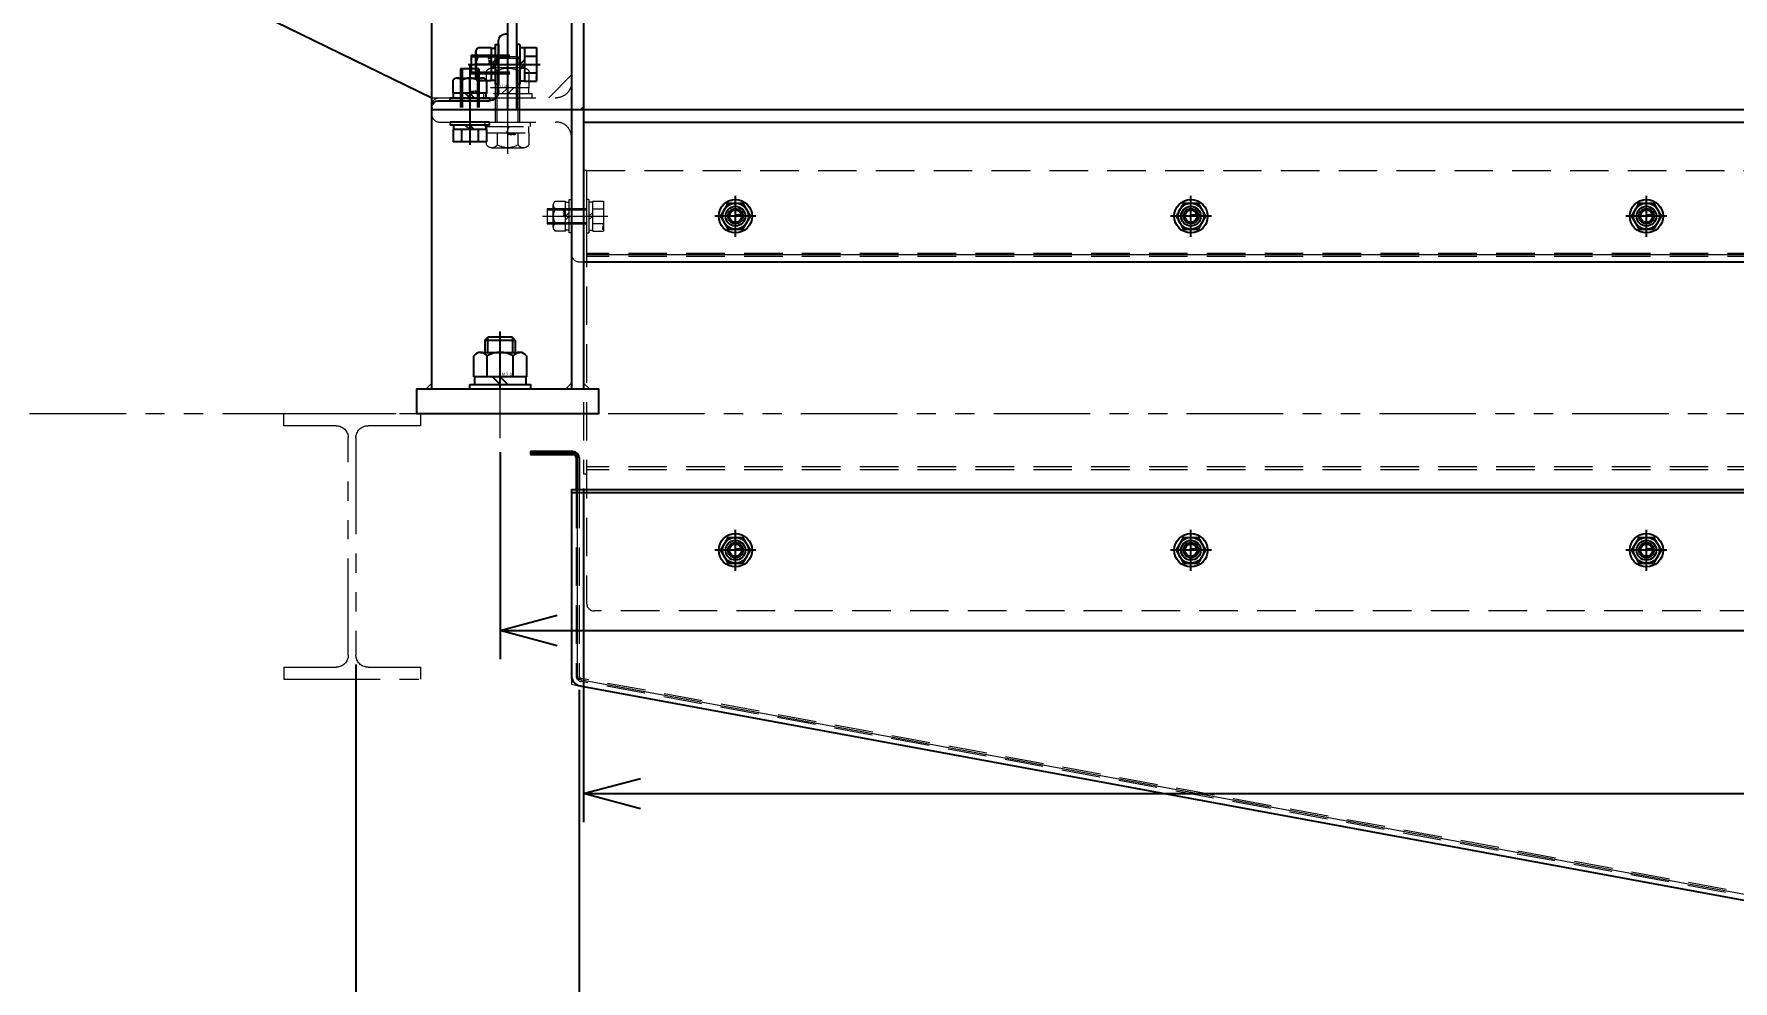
# Model space of a CAD drawing. Header units: millimetres. Extents: x -8731 to 85711, y -14522 to 31379.
# Drawn here: x 66766 to 67885, y 724 to 1348 of the extents above; entities that cross this region are included whole.
import ezdxf
from ezdxf import colors
from ezdxf.entities.mleader import LeaderData, LeaderLine
from ezdxf.enums import TextEntityAlignment as Align
from ezdxf.math import Vec2, Vec3

# ---------------------------------------------------------------- set-up
doc = ezdxf.new("R2010")
doc.units = ezdxf.units.MM
doc.header["$LTSCALE"] = 4
doc.header["$PDMODE"] = 99
doc.header["$PDSIZE"] = 1
for name, pattern in [('CENTER2', [28.575, 19.05, -3.175, 3.175, -3.175]), ('HIDDEN', [9.525, 6.35, -3.175]), ('PHANTOM2', [31.75, 15.875, -3.175, 3.175, -3.175, 3.175, -3.175])]:
    doc.linetypes.add(name, pattern=pattern)
for name, color, linetype, lineweight in [('04_HIDDEN', 2, 'HIDDEN', 13), ('05_CENTER', 4, 'CENTER2', 13), ('06_PHANTOM', 2, 'PHANTOM2', 13), ('08_DIM', 3, 'Continuous', 13)]:
    doc.layers.add(name, color=color, linetype=linetype, lineweight=lineweight)
doc.layers.add('10_DRAFT', color=8, linetype='Continuous', lineweight=0, plot=False)
doc.styles.add('KANJI0', font='txt.shx', dxfattribs={"width": 0.9, "height": 30, "bigfont": 'bigfont'})
doc.styles.add('KSS_TXT', font='txt.shx', dxfattribs={"bigfont": 'extfont2.shx'})
doc.styles.add('KSS_TXT_L', font='txt.shx', dxfattribs={"height": 9, "bigfont": 'extfont2.shx'})
doc.styles.get("Standard").update_dxf_attribs({"font": 'txt.shx', "bigfont": 'extfont2.shx'})
doc.dimstyles.new('KSS_DIM', dxfattribs={"dimscale": 3, "dimtxt": 3, "dimasz": 2.5, "dimexe": 1.25, "dimexo": 0.625, "dimtad": 1, "dimdsep": 46, "dimtxsty": 'KSS_TXT', "dimblk": 'OPEN30', "dimcen": 0, "dimazin": 2, "dimtfac": 0.75, "dimtmove": 0, "dimatfit": 3, "dimldrblk": 'OPEN30', "dimfxl": 1, "dimtolj": 1, "dimarcsym": 0})

# ---------------------------------------------------------------- blocks, each defined once
blk = doc.blocks.new('A$C7E805CF0_1_1_1')
at = {"color": 0}
for p, q in [((12, 998), (-273, 998)), ((12, 1000), (-188, 1000)), ((-188, 998), (-188, 1000)), ((-185, -998), (-185, 998)), ((12, 998), (12, 1000)), ((12, 998), (12, -998)), ((-278, -993), (-278, 993))]:
    blk.add_line(p, q, dxfattribs=at)
at = {"color": 3}
blk.add_line((-44.5, -998), (-44.5, 998), dxfattribs=at)
at = {"color": 0}
for centre in [(-238, 900), (-18, 900), (-238, 600), (-18, 600), (-238, 300), (-18, 300)]:
    blk.add_circle(centre, 6.5, dxfattribs=at)
blk.add_arc((-273, 993), 5, 90, 180, dxfattribs=at)
at = {"layer": '04_HIDDEN'}
blk.add_line((-183, -998), (-183, 998), dxfattribs=at)
at = {"layer": '04_HIDDEN', "color": 3}
blk.add_line((-42.5, -998), (-42.5, 998), dxfattribs=at)
at = {"layer": '05_CENTER'}
for p, q in [((-18, 1006.6), (-18, 991.5)), ((-238, 887.1), (-238, 912.9)), ((-18, 887.1), (-18, 912.9)), ((-250.9, 900), (-225.1, 900)), ((-30.9, 900), (-5.1, 900)), ((-238, 587.1), (-238, 612.9)), ((-18, 587.1), (-18, 612.9)), ((-250.9, 600), (-225.1, 600)), ((-30.9, 600), (-5.1, 600)), ((-238, 287.1), (-238, 312.9)), ((-18, 287.1), (-18, 312.9)), ((-250.9, 300), (-225.1, 300)), ((-30.9, 300), (-5.1, 300))]:
    blk.add_line(p, q, dxfattribs=at)
at = {"layer": '10_DRAFT'}
blk.add_line((-43.5, -998), (-43.5, 998), dxfattribs=at)
blk = doc.blocks.new('A$C3DA434D9_1_1_1')
at = {"color": 0}
for p, q in [((0, -1008), (0, 1008)), ((2, -1008), (2, 1008)), ((302.9, -61), (129.4, -1002.3)), ((-25, -1007), (-25, -1035)), ((-23, -1035), (-23, -1007)), ((-21, -1003), (0, -1003)), ((-21, -1005), (0, -1005)), ((0, -1008), (122.5, -1008)), ((-25, -1035), (-23, -1035))]:
    blk.add_line(p, q, dxfattribs=at)
for centre in [(40, -300), (40, -600), (40, -900)]:
    blk.add_circle(centre, 6.5, dxfattribs=at)
blk.add_arc((-21, -1007), 4, 90, 180)
for centre, radius, start, end in [((-21, -1007), 2, 90, 180), ((122.5, -1001), 7, 270, 349.5563)]:
    blk.add_arc(centre, radius, start, end, dxfattribs=at)
at = {"layer": '04_HIDDEN'}
for p, q in [((298, -60.1), (124.5, -1001.4)), ((299.9, -60.5), (126.4, -1001.7)), ((0, -1003), (122.5, -1003)), ((0, -1005), (122.5, -1005))]:
    blk.add_line(p, q, dxfattribs=at)
for radius in [2, 4]:
    blk.add_arc((122.5, -1001), radius, 270, 349.5563, dxfattribs=at)
at = {"layer": '05_CENTER'}
for p, q in [((40, -288), (40, -312)), ((52, -300), (28, -300)), ((40, -588), (40, -612)), ((52, -600), (28, -600)), ((40, -888), (40, -912)), ((52, -900), (28, -900))]:
    blk.add_line(p, q, dxfattribs=at)
at = {"layer": '10_DRAFT'}
for p, q in [((125, -1004), (122.5, -1004)), ((125.5, -1001.5), (125, -1004)), ((128.3, -1008), (129.4, -1002.3)), ((122.5, -1008), (128.3, -1008))]:
    blk.add_line(p, q, dxfattribs=at)
blk.add_lwpolyline([(299, 0), (299, -59.7, -0.045601), (299, -60.3), (125.5, -1001.5, -0.36178), (122.5, -1004), (-21, -1004, 0.414214), (-24, -1007), (-24, -1035)], format="xyb", dxfattribs=at)
blk = doc.blocks.new('A$C39DF1911_1_1_1')
blk.add_blockref('A$C3DA434D9_1_1_1', (-100, 0))
blk = doc.blocks.new('10b_2_1')
at = {"color": 0, "linetype": 'CENTER2'}
for p, q in [((0, -13.5), (0, 13.5)), ((13.5, 0), (-13.5, 0))]:
    blk.add_line(p, q, dxfattribs=at)
at = {"color": 0}
for p, q in [((-4.9, 8.5), (-9.8, 0)), ((-9.8, 0), (-4.9, -8.5)), ((-4.9, 8.5), (4.9, 8.5)), ((9.8, 0), (4.9, 8.5)), ((4.9, -8.5), (9.8, 0)), ((-4.9, -8.5), (4.9, -8.5))]:
    blk.add_line(p, q, dxfattribs=at)
for radius in [11, 8.49, 5, 4]:
    blk.add_circle((0, 0), radius, dxfattribs=at)
at = {"layer": '10_DRAFT', "style": 'KSS_TXT'}
blk.add_text('M10', height=1.25, dxfattribs=at).set_placement((0.3, 0.1))
blk = doc.blocks.new('A$C7E374867_2_1')
at = {"color": 0, "linetype": 'CENTER2'}
blk.add_line((0, -29), (0, 14), dxfattribs=at)
at = {"color": 0}
for p, q in [((-11, 1.5), (11, 1.5)), ((-11, 1.5), (-11, 0)), ((-11, 0), (11, 0)), ((-9.8, 11), (9.8, 11)), ((-9.8, 4), (-9.8, 11)), ((9.8, 4), (-9.8, 4)), ((-9.3, 4), (-9.3, 1.5)), ((-4.9, 4), (-4.9, 11)), ((0, 1.5), (-2.5, 4)), ((0, 4), (2.5, 1.5)), ((4.9, 4), (4.9, 11)), ((9.2, 1.5), (9.2, 4)), ((9.8, 4), (9.8, 11)), ((11, 0), (11, 1.5))]:
    blk.add_line(p, q, dxfattribs=at)
at = {"color": 0, "linetype": 'HIDDEN'}
for p, q in [((-5, -26), (-5, 0)), ((-4.2, -26), (-4.2, 0)), ((4.2, -26), (4.2, 0)), ((5, -26), (5, 0)), ((-5, -26), (5, -26))]:
    blk.add_line(p, q, dxfattribs=at)
at = {"layer": '10_DRAFT', "style": 'KSS_TXT_L'}
blk.add_text('BT-M10x30L,SW,PW', height=0.3, dxfattribs=at).set_placement((5.1, 10.7))
blk = doc.blocks.new('M10Nza_1_1_1')
at = {"color": 0}
for p, q in [((-7.3, 12), (7.4, 12)), ((-9.8, 4), (-9.8, 10.7)), ((-9.8, 4), (9.8, 4)), ((-9.2, 1.5), (-9.2, 4)), ((-4.9, 4), (-4.9, 10.7)), ((0, 1.5), (-2.5, 4)), ((0, 4), (2.5, 1.5)), ((4.9, 10.7), (4.9, 4)), ((9.2, 4), (9.2, 1.5)), ((9.8, 10.7), (9.8, 4))]:
    blk.add_line(p, q, dxfattribs=at)
at = {"color": 0, "linetype": 'CENTER2'}
blk.add_line((0, 12), (0, 0), dxfattribs=at)
at = {"color": 0}
blk.add_lwpolyline([(-11, 1.5), (11, 1.5), (11, 0), (-11, 0)], close=True, dxfattribs=at)
for centre, radius, start, end in [((-7.3, 9.1), 2.94, 33.626, 146.374), ((0, 2.2), 9.8, 60, 120), ((7.4, 9.1), 2.94, 33.626, 146.374)]:
    blk.add_arc(centre, radius, start, end, dxfattribs=at)
at = {"layer": '10_DRAFT', "style": 'KSS_TXT'}
blk.add_text('M10', height=1.25, dxfattribs=at).set_placement((0.3, 4.1))
blk = doc.blocks.new('A$C39C06508_1')
for p in [(-1900, 0), (-1600, 0), (-1300, 0), (-1900, -220), (-1600, -220), (-1300, -220)]:
    blk.add_blockref('10b_2_1', p)
at = {"rotation": 270}
blk.add_blockref('A$C39DF1911_1_1_1', (-1000, -280), dxfattribs=at)
at = {"layer": '04_HIDDEN'}
for name, p, rotation in [('A$C7E805CF0_1_1_1', (-1000, 18), 90), ('A$C7E374867_2_1', (-1998, 0), 270), ('M10Nza_1_1_1', (-2008, 0), 90)]:
    blk.add_blockref(name, p, dxfattribs=dict(at, rotation=rotation))
blk = doc.blocks.new('AM_BALLOON1')
at = {"transparency": 16777216}
blk.add_circle((0, 0), 5, dxfattribs=at)
blk.add_attdef('B_NUMBER', text='', height=3, dxfattribs=at).set_placement((0, 0), align=Align.MIDDLE_CENTER)
blk = doc.blocks.new('_OPEN')
at = {"color": 0, "linetype": 'ByBlock'}
for p, q in [((-1, 0.167), (0, 0)), ((0, 0), (-1, -0.167)), ((0, 0), (-1, 0))]:
    blk.add_line(p, q, dxfattribs=at)
blk = doc.blocks.new('KK0717590588_1_1_1')
for p, q in [((-45, 175), (45, 175)), ((-45, 167), (-45, 175)), ((45, 167), (45, 175)), ((-45, 167), (-10.5, 167)), ((-2.5, 159), (-2.5, 16)), ((2.5, 16), (2.5, 159)), ((10.5, 167), (45, 167)), ((-10.5, 8), (-45, 8)), ((-45, 8), (-45, 0)), ((-45, 0), (45, 0)), ((45, 8), (10.5, 8)), ((45, 0), (45, 8))]:
    blk.add_line(p, q)
for centre, start, end in [((-10.5, 159), 0, 90), ((10.5, 159), 90, 180), ((-10.5, 16), 270, 0), ((10.5, 16), 180, 270)]:
    blk.add_arc(centre, 8, start, end)
at = {"flags": 3}
blk.add_attdef('PARAM', (0, 0), '', height=1, dxfattribs=at)
blk = doc.blocks.new('_Open30')
at = {"color": 0, "linetype": 'ByBlock', "lineweight": -2}
for p, q in [((-1, 0.268), (0, 0)), ((0, 0), (-1, -0.268)), ((0, 0), (-1, 0))]:
    blk.add_line(p, q, dxfattribs=at)
blk = doc.blocks.new('*D4599')
at = {"layer": '10_DRAFT', "color": 0, "lineweight": -2, "transparency": 16777216}
for p, q in [((66977.6, 932.4), (66977.6, 277.2)), ((69277.6, 932.4), (69277.6, 277.2)), ((67002.6, 289.7), (69252.6, 289.7))]:
    blk.add_line(p, q, dxfattribs=at)
at = {"layer": 'Defpoints', "color": 0, "transparency": 16777216}
for p in [(66977.6, 938.7), (69277.6, 938.7), (69277.6, 289.7)]:
    blk.add_point(p, dxfattribs=at)
at = {"layer": '10_DRAFT', "color": 0, "lineweight": -2, "transparency": 16777216, "xscale": 25, "yscale": 25, "zscale": 25, "rotation": 180}
blk.add_blockref('_Open30', (66977.6, 289.7), dxfattribs=at)
at = {"layer": '10_DRAFT', "color": 0, "lineweight": -2, "transparency": 16777216, "xscale": 25, "yscale": 25, "zscale": 25}
blk.add_blockref('_Open30', (69277.6, 289.7), dxfattribs=at)
at = {"layer": '10_DRAFT', "color": 0, "transparency": 16777216, "insert": (68127.6, 310.9), "char_height": 30, "attachment_point": 5, "style": 'KSS_TXT'}
blk.add_mtext('\\A1;2300', dxfattribs=at)
blk = doc.blocks.new('*D4631')
at = {"layer": '08_DIM', "color": 0, "lineweight": -2, "transparency": 16777216}
for p, q in [((67127.6, 1048.3), (67127.6, 828.7)), ((69127.6, 1048.3), (69127.6, 828.7)), ((67165.1, 847.4), (69090.1, 847.4))]:
    blk.add_line(p, q, dxfattribs=at)
at = {"layer": 'Defpoints', "color": 0, "transparency": 16777216}
for p in [(67127.6, 1057.7), (69127.6, 1057.7), (69127.6, 847.4)]:
    blk.add_point(p, dxfattribs=at)
at = {"layer": '08_DIM', "color": 0, "lineweight": -2, "transparency": 16777216, "xscale": 37.5, "yscale": 37.5, "zscale": 37.5, "rotation": 180}
blk.add_blockref('_Open30', (67127.6, 847.4), dxfattribs=at)
at = {"layer": '08_DIM', "color": 0, "lineweight": -2, "transparency": 16777216, "xscale": 37.5, "yscale": 37.5, "zscale": 37.5}
blk.add_blockref('_Open30', (69127.6, 847.4), dxfattribs=at)
at = {"layer": '08_DIM', "color": 0, "transparency": 16777216, "insert": (68127.6, 879.3), "char_height": 45, "attachment_point": 5, "style": 'KSS_TXT'}
blk.add_mtext('\\A1;2000', dxfattribs=at)
blk = doc.blocks.new('*D4633')
at = {"layer": '08_DIM', "color": 0, "lineweight": -2, "transparency": 16777216}
for p, q in [((67124.6, 915.8), (67124.6, 538.1)), ((69130.6, 915.8), (69130.6, 538.1)), ((67162.1, 556.9), (69093.1, 556.9))]:
    blk.add_line(p, q, dxfattribs=at)
at = {"layer": 'Defpoints', "color": 0, "transparency": 16777216}
for p in [(67124.6, 925.2), (69130.6, 925.2), (69130.6, 556.9)]:
    blk.add_point(p, dxfattribs=at)
at = {"layer": '08_DIM', "color": 0, "lineweight": -2, "transparency": 16777216, "xscale": 37.5, "yscale": 37.5, "zscale": 37.5, "rotation": 180}
blk.add_blockref('_Open30', (67124.6, 556.9), dxfattribs=at)
at = {"layer": '08_DIM', "color": 0, "lineweight": -2, "transparency": 16777216, "xscale": 37.5, "yscale": 37.5, "zscale": 37.5}
blk.add_blockref('_Open30', (69130.6, 556.9), dxfattribs=at)
at = {"layer": '08_DIM', "color": 0, "transparency": 16777216, "insert": (68127.6, 588.7), "char_height": 45, "attachment_point": 5, "style": 'KSS_TXT'}
blk.add_mtext('\\A1;2006', dxfattribs=at)
blk = doc.blocks.new('M20Nz_1_1_1')
at = {"color": 0}
for p, q in [((-10, 32.3), (-8, 34.3)), ((-8.2, 34.1), (-8.2, 24.3)), ((8, 34.3), (-8, 34.3)), ((10, 32.3), (8, 34.3)), ((8.2, 34.1), (8.2, 24.3)), ((-13, 24.3), (13, 24.3)), ((-10, 32.3), (-10, 24.3)), ((-10, 32.3), (10, 32.3)), ((10, 32.3), (10, 24.3)), ((-17.3, 8.3), (-17.3, 22)), ((-8.7, 22), (-8.7, 8.3)), ((8.6, 8.3), (8.6, 22)), ((17.3, 22), (17.3, 8.3)), ((17.3, 8.3), (-17.3, 8.3)), ((-16.9, 8.3), (-16.9, 3.2)), ((-5.1, 8.3), (0, 3.2)), ((0, 8.3), (5.1, 3.2)), ((16.9, 8.3), (16.9, 3.2))]:
    blk.add_line(p, q, dxfattribs=at)
at = {"color": 0, "linetype": 'CENTER2'}
blk.add_line((0, 0), (0, 38.1), dxfattribs=at)
at = {"color": 0}
blk.add_lwpolyline([(-20, 3.2), (20, 3.2), (20, 0), (-20, 0)], close=True, dxfattribs=at)
for centre, radius, start, end in [((-13, 19.1), 5.19, 33.626, 146.374), ((0, 7), 17.3, 60, 120), ((13, 19.1), 5.19, 33.626, 146.374)]:
    blk.add_arc(centre, radius, start, end, dxfattribs=at)
at = {"layer": '10_DRAFT', "style": 'KANJI0', "width": 0.82}
blk.add_text('Ｍ２０', height=2.14, dxfattribs=at).set_placement((0.9, 8.6))
blk = doc.blocks.new('*D4613')
at = {"layer": '08_DIM', "color": 0, "lineweight": -2, "transparency": 16777216}
for p, q in [((67072.6, 1072.3), (67072.6, 936)), ((69182.6, 1072.3), (69182.6, 936)), ((67110.1, 954.8), (69145.1, 954.8))]:
    blk.add_line(p, q, dxfattribs=at)
at = {"layer": 'Defpoints', "color": 0, "transparency": 16777216}
for p in [(67072.6, 1081.6), (69182.6, 1081.6), (69182.6, 954.8)]:
    blk.add_point(p, dxfattribs=at)
at = {"layer": '08_DIM', "color": 0, "lineweight": -2, "transparency": 16777216, "xscale": 37.5, "yscale": 37.5, "zscale": 37.5, "rotation": 180}
blk.add_blockref('_Open30', (67072.6, 954.8), dxfattribs=at)
at = {"layer": '08_DIM', "color": 0, "lineweight": -2, "transparency": 16777216, "xscale": 37.5, "yscale": 37.5, "zscale": 37.5}
blk.add_blockref('_Open30', (69182.6, 954.8), dxfattribs=at)
at = {"layer": '08_DIM', "color": 0, "transparency": 16777216, "insert": (68127.6, 986.7), "char_height": 45, "attachment_point": 5, "style": 'KSS_TXT'}
blk.add_mtext('\\A1;2110', dxfattribs=at)
blk = doc.blocks.new('A$C448B04A9_1_1_1')
at = {"color": 0}
for p, q in [((3, 100), (0, 100)), ((0, 0), (0, 100)), ((8, 18), (8, 95)), ((0, 0), (100, 0)), ((95, 8), (18, 8)), ((100, 3), (100, 0))]:
    blk.add_line(p, q, dxfattribs=at)
for centre, radius, start, end in [((3, 95), 5, 0, 90), ((18, 18), 10, 180, 270), ((95, 3), 5, 0, 90)]:
    blk.add_arc(centre, radius, start, end, dxfattribs=at)
blk = doc.blocks.new('A$C42EA7A30_1_1_1')
at = {"color": 0}
for p, q in [((-1008, 1230), (-1008, 16)), ((-1000, 192), (1000, 192))]:
    blk.add_line(p, q, dxfattribs=at)
for points in [[(-1090, 1230), (-1000, 1230), (-1000, 16), (-1100, 16), (-1100, 1220)], [(-1000, 100), (1000, 100), (1000, 200), (-1000, 200)], [(-1110, 0), (-990, 0), (-990, 16), (-1110, 16)]]:
    blk.add_lwpolyline(points, close=True, dxfattribs=at)
for centre in [(-900, 130), (-600, 130), (-300, 130)]:
    blk.add_circle(centre, 6.5, dxfattribs=at)
at = {"layer": '05_CENTER'}
for p, q in [((-1075, 177.2), (-1075, 214)), ((-1050, 177.2), (-1050, 214)), ((-900, 117.1), (-900, 142.9)), ((-600, 117.1), (-600, 142.9)), ((-300, 117.1), (-300, 142.9)), ((-1017, 130), (-991.3, 130)), ((-887.1, 130), (-912.9, 130)), ((-587.1, 130), (-612.9, 130)), ((-287.1, 130), (-312.9, 130)), ((-1055, -16.1), (-1055, 31.6))]:
    blk.add_line(p, q, dxfattribs=at)
at = {"layer": '08_DIM'}
for points in [[(-1100, 16), (-1104, 16), (-1100, 20), (-1100, 20)], [(-1008, 16), (-1012, 16), (-1008, 20), (-1008, 20)], [(-1000, 16), (-996, 16), (-1000, 20), (-1000, 20)]]:
    blk.add_lwpolyline(points, close=True, dxfattribs=at)
at = {"layer": '04_HIDDEN', "rotation": 180}
blk.add_blockref('A$C448B04A9_1_1_1', (-1000, 200), dxfattribs=at)
blk = doc.blocks.new('A$C46B767A8_1_1_1')
at = {"color": 0}
for p, q in [((-13.9, 15.1), (-13.9, 7)), ((-10.4, 17), (10.4, 17)), ((-6.9, 7), (-6.9, 15.1)), ((6.9, 15.1), (6.9, 7)), ((13.9, 7), (13.9, 15.1)), ((-15, 0), (-15, 3)), ((-15, 3), (15, 3)), ((-15, 0), (15, 0)), ((-14, 3), (-14, 7)), ((-14, 7), (14, 7)), ((-8, 0), (-8, -41.9)), ((-6.9, 0), (-6.9, -43)), ((0.7, 3), (-0.7, 7)), ((6.9, 0), (6.9, -43)), ((8, 0), (8, -41.9)), ((14, 7), (14, 3)), ((15, 3), (15, 0)), ((8, -41.9), (-8, -41.9)), ((-8, -41.9), (-6.9, -43)), ((6.9, -43), (-6.9, -43)), ((8, -41.9), (6.9, -43))]:
    blk.add_line(p, q, dxfattribs=at)
at = {"color": 0, "linetype": 'CENTER2'}
blk.add_line((0, 20.9), (0, -46), dxfattribs=at)
at = {"color": 0}
for centre, radius, start, end in [((-10.4, 12.8), 4.16, 33.626, 146.374), ((0, 3.1), 13.8, 60, 120), ((10.4, 12.8), 4.16, 33.626, 146.374)]:
    blk.add_arc(centre, radius, start, end, dxfattribs=at)
at = {"layer": '10_DRAFT', "style": 'KANJI0', "width": 0.82}
blk.add_text('M16x50', height=1, dxfattribs=at).set_placement((0.4, 7.5))
blk = doc.blocks.new('M16Nza_1_1_1')
at = {"color": 0}
for p, q in [((-13.9, 17.7), (-13.9, 6.6)), ((-10.4, 19.6), (10.4, 19.6)), ((-6.9, 6.6), (-6.9, 17.7)), ((6.9, 17.7), (6.9, 6.6)), ((13.9, 6.6), (13.9, 17.7)), ((-14, 2.6), (-14, 6.6)), ((-14, 6.6), (14, 6.6)), ((-4, 6.6), (0, 2.6)), ((0, 6.6), (4, 2.6)), ((14, 6.6), (14, 2.6))]:
    blk.add_line(p, q, dxfattribs=at)
at = {"color": 0, "linetype": 'CENTER2'}
blk.add_line((0, 0), (0, 19.6), dxfattribs=at)
at = {"color": 0}
blk.add_lwpolyline([(-16, 2.6), (16, 2.6), (16, 0), (-16, 0)], close=True, dxfattribs=at)
for centre, radius, start, end in [((-10.4, 15.4), 4.16, 33.626, 146.374), ((0, 5.7), 13.8, 60, 120), ((10.4, 15.4), 4.16, 33.626, 146.374)]:
    blk.add_arc(centre, radius, start, end, dxfattribs=at)
at = {"layer": '10_DRAFT', "style": 'KANJI0', "width": 0.82}
blk.add_text('Ｍ１６', height=1.71, dxfattribs=at).set_placement((0.4, 6.8))
blk = doc.blocks.new('A$C6DA63EEE_1_1_1')
at = {"color": 0}
blk.add_line((382, 320), (50, 158), dxfattribs=at)
blk.add_lwpolyline([(50, 420), (-50, 420), (-50, 150), (50, 150)], close=True, dxfattribs=at)
blk.add_lwpolyline([(50, 420), (390, 420), (390, 320), (50, 320)], close=True)
blk.add_circle((0, 370), 9.5, dxfattribs=at)
at = {"layer": '04_HIDDEN'}
for p, q in [((50, 412), (295, 412)), ((382, 397), (367, 412)), ((-50, 380), (-42, 380)), ((-42, 325), (-42, 245)), ((382, 325), (382, 320)), ((-32, 320), (-42, 310)), ((50, 320), (-42, 320)), ((-42, 173), (-27, 158)), ((50, 158), (45, 158))]:
    blk.add_line(p, q, dxfattribs=at)
at = {"layer": '05_CENTER'}
for p, q in [((-10, 429.1), (-10, 402.8)), ((340, 429.1), (340, 402.8)), ((0, 355.2), (0, 384.8)), ((-14.8, 370), (14.8, 370)), ((-60.6, 360), (-31, 360)), ((0, 139), (0, 168.7))]:
    blk.add_line(p, q, dxfattribs=at)
at = {"layer": '04_HIDDEN', "xscale": -1, "rotation": 180}
blk.add_blockref('A$C448B04A9_1_1_1', (-50, 420), dxfattribs=at)
at = {"layer": '04_HIDDEN', "rotation": 180}
blk.add_blockref('A$C448B04A9_1_1_1', (390, 420), dxfattribs=at)
at = {"layer": '04_HIDDEN'}
blk.add_blockref('A$C448B04A9_1_1_1', (-50, 150), dxfattribs=at)
blk = doc.blocks.new('A$C56A90DFC_1_1')
blk.add_blockref('A$C6DA63EEE_1_1_1', (0, -150))
at = {"layer": '04_HIDDEN', "rotation": 180}
blk.add_blockref('A$C46B767A8_1_1_1', (0, -8), dxfattribs=at)
at = {"layer": '04_HIDDEN'}
blk.add_blockref('M16Nza_1_1_1', (0, 8), dxfattribs=at)
blk = doc.blocks.new('A$C365C4D5C_1_1')
at = {"color": 0}
blk.add_line((-6, -30), (-6, 610), dxfattribs=at)
blk.add_lwpolyline([(-48, -30), (0, -30), (0, 610), (-48, 610), (-50, 608), (-50, -28)], close=True, dxfattribs=at)
blk.add_circle((-25, 190), 7, dxfattribs=at)
at = {"layer": '04_HIDDEN'}
for p, q in [((-6, 530), (0, 530)), ((-6, 529), (0, 529)), ((-6, 521), (0, 521)), ((-6, 520), (0, 520)), ((-6, 260), (0, 260)), ((-6, 259), (0, 259)), ((-6, 251), (0, 251)), ((-6, 250), (0, 250)), ((-6, 130), (0, 130)), ((-6, 129), (0, 129)), ((-6, 121), (0, 121)), ((-6, 120), (0, 120)), ((-6, 80), (0, 80)), ((-6, 79), (0, 79)), ((-6, 71), (0, 71)), ((-6, 70), (0, 70))]:
    blk.add_line(p, q, dxfattribs=at)
at = {"layer": '05_CENTER'}
for p, q in [((8.1, 590), (-14.2, 590)), ((-10.1, 525), (4.1, 525)), ((-10.1, 255), (4.1, 255)), ((-25, 178.8), (-25, 201.2)), ((-13.8, 190), (-36.2, 190)), ((-10.1, 125), (4.1, 125)), ((-10.1, 75), (4.1, 75)), ((8.1, 0), (-14.2, 0))]:
    blk.add_line(p, q, dxfattribs=at)
blk = doc.blocks.new('A$C1819430B_1_1')
at = {"color": 0}
for p, q in [((-11, 13), (11, 13)), ((-11, 5), (-11, 13)), ((-5.5, 5), (-5.5, 13)), ((5.5, 5), (5.5, 13)), ((11, 5), (11, 13)), ((-13, 2), (13, 2)), ((-13, 2), (-13, 0)), ((-13, 0), (13, 0)), ((-11, 5), (11, 5)), ((-10.8, 5), (-10.8, 2)), ((0, 2), (-3, 5)), ((0, 5), (3, 2)), ((10.8, 2), (10.8, 5)), ((13, 0), (13, 2))]:
    blk.add_line(p, q, dxfattribs=at)
at = {"color": 0, "linetype": 'CENTER2'}
blk.add_line((0, -32.1), (0, 15.3), dxfattribs=at)
at = {"color": 0, "linetype": 'HIDDEN'}
for p, q in [((-6, -30), (-6, 0)), ((-5.1, -30), (-5.1, 0)), ((5.1, -30), (5.1, 0)), ((6, -30), (6, 0)), ((-6, -30), (6, -30))]:
    blk.add_line(p, q, dxfattribs=at)
at = {"layer": '10_DRAFT', "style": 'KSS_TXT_L'}
blk.add_text('BT-M12x35L,SW,PW', height=0.3, dxfattribs=at).set_placement((6.1, 12.7))
blk = doc.blocks.new('A$C13E861D8_1_1')
at = {"color": 0}
for p, q in [((1.5, 50), (0, 50)), ((0, 0), (0, 50)), ((6, 12.5), (6, 45.5)), ((0, 0), (50, 0)), ((45.5, 6), (12.5, 6)), ((50, 1.5), (50, 0))]:
    blk.add_line(p, q, dxfattribs=at)
for centre, radius, start, end in [((1.5, 45.5), 4.5, 0, 90), ((12.5, 12.5), 6.5, 180, 270), ((45.5, 1.5), 4.5, 0, 90)]:
    blk.add_arc(centre, radius, start, end, dxfattribs=at)
blk = doc.blocks.new('A$C5EBE3137_1_1')
at = {"layer": '05_CENTER'}
for p, q in [((-5.5, 30), (11.6, 30)), ((25, 11.5), (25, -5.6))]:
    blk.add_line(p, q, dxfattribs=at)
blk.add_blockref('A$C13E861D8_1_1', (0, 0))
blk = doc.blocks.new('M12Nza_1_1_1')
at = {"color": 0}
for p, q in [((-10.9, 5), (-10.9, 13.5)), ((-8.2, 15), (8.2, 15)), ((-5.5, 5), (-5.5, 13.5)), ((5.5, 5), (5.5, 13.5)), ((11, 13.5), (11, 5)), ((11, 5), (-10.9, 5)), ((-10.7, 2), (-10.7, 5)), ((0, 2), (-3, 5)), ((0, 5), (3, 2)), ((10.7, 5), (10.7, 2))]:
    blk.add_line(p, q, dxfattribs=at)
at = {"color": 0, "linetype": 'CENTER2'}
blk.add_line((0, 0), (0, 15), dxfattribs=at)
at = {"color": 0}
blk.add_lwpolyline([(-13, 2), (13, 2), (13, 0), (-13, 0)], close=True, dxfattribs=at)
for centre, radius, start, end in [((-8.2, 11.7), 3.29, 33.626, 146.374), ((0, 4), 10.9, 60, 120), ((8.2, 11.7), 3.29, 33.626, 146.374)]:
    blk.add_arc(centre, radius, start, end, dxfattribs=at)
at = {"layer": '10_DRAFT', "style": 'KSS_TXT'}
blk.add_text('M12', height=1.5, dxfattribs=at).set_placement((0.3, 5.1))
blk = doc.blocks.new('A$C15646C67_1_1_1')
at = {"color": 0}
for p, q in [((-11, 13), (11, 13)), ((-11, 5), (-11, 13)), ((-5.5, 5), (-5.5, 13)), ((5.5, 5), (5.5, 13)), ((11, 5), (11, 13)), ((-13, 2), (13, 2)), ((-13, 2), (-13, 0)), ((-13, 0), (13, 0)), ((-11, 5), (11, 5)), ((-10.8, 5), (-10.8, 2)), ((0, 2), (-3, 5)), ((0, 5), (3, 2)), ((10.8, 2), (10.8, 5)), ((13, 0), (13, 2))]:
    blk.add_line(p, q, dxfattribs=at)
at = {"color": 0, "linetype": 'CENTER2'}
blk.add_line((0, -37.1), (0, 15.1), dxfattribs=at)
at = {"color": 0, "linetype": 'HIDDEN'}
for p, q in [((-6, -35), (-6, 0)), ((-5.1, -35), (-5.1, 0)), ((5.1, -35), (5.1, 0)), ((6, -35), (6, 0)), ((-6, -35), (6, -35))]:
    blk.add_line(p, q, dxfattribs=at)
at = {"layer": '10_DRAFT', "style": 'KSS_TXT_L'}
blk.add_text('BT-M12x40L,SW,PW', height=0.3, dxfattribs=at).set_placement((6.3, 12.7))
blk = doc.blocks.new('A$C43C202D3_1_1')
at = {"xscale": -1}
for name, p in [('A$C365C4D5C_1_1', (-2125, 30)), ('A$C5EBE3137_1_1', (-2125, 0))]:
    blk.add_blockref(name, p, dxfattribs=at)
for name, p, rotation in [('A$C1819430B_1_1', (-2119, 30), 270), ('M12Nza_1_1_1', (-2131, 30), 90), ('A$C15646C67_1_1_1', (-2150, -8), 180)]:
    blk.add_blockref(name, p, dxfattribs=dict(rotation=rotation))
blk.add_blockref('M12Nza_1_1_1', (-2150, 6))

msp = doc.modelspace()

# ---------------------------------------------------------------- linework, layer by layer
at = {"layer": '06_PHANTOM'}
msp.add_line((66254.72409, 1097.69256), (77429.00896, 1097.69256), dxfattribs=at)

# ---------------------------------------------------------------- block references
for name, p in [('A$C42EA7A30_1_1_1', (68127.57654, 1097.69256)), ('A$C43C202D3_1_1', (69202.57653, 1297.69256)), ('A$C39C06508_1', (69127.57654, 1227.69256)), ('M20Nz_1_1_1', (67072.57654, 1113.69256))]:
    msp.add_blockref(name, p)
at = {"xscale": -1}
msp.add_blockref('A$C56A90DFC_1_1', (67077.57654, 1297.69256), dxfattribs=at)
at = {"layer": '06_PHANTOM', "xscale": -1, "rotation": 180}
msp.add_blockref('KK0717590588_1_1_1', (66975.07654, 1097.69256), dxfattribs=at)

# ---------------------------------------------------------------- dimensions: what is measured, and where the dimension line sits
at = {"layer": '08_DIM'}
dim = msp.add_linear_dim(base=(69182.57654, 954.78064), p1=(67072.57654, 1081.63685), p2=(69182.57654, 1081.63685), dimstyle='KSS_DIM', override={"dimscale": 15}, dxfattribs=at)
dim.commit()
dim.dimension.update_dxf_attribs({"geometry": '*D4613', "text_midpoint": (68127.57654, 986.65564)})
at = {"layer": '08_DIM', "color": 1}
for base, p1, p2, picture, middle in [((69127.57654, 847.43219), (67127.57654, 1057.69256), (69127.57654, 1057.69256), '*D4631', (68127.57654, 879.30719)), ((69130.57654, 556.86687), (67124.57654, 925.19013), (69130.57654, 925.19013), '*D4633', (68127.57654, 588.74187))]:
    dim = msp.add_linear_dim(base=base, p1=p1, p2=p2, dimstyle='KSS_DIM', override={"dimscale": 15}, dxfattribs=at)
    dim.commit()
    dim.dimension.update_dxf_attribs({"geometry": picture, "text_midpoint": middle})
at = {"layer": '10_DRAFT'}
dim = msp.add_linear_dim(base=(69277.57654, 289.6533), p1=(66977.57654, 938.69256), p2=(69277.57654, 938.69256), dimstyle='KSS_DIM', override={"dimscale": 10}, dxfattribs=at)
dim.commit()
dim.dimension.update_dxf_attribs({"geometry": '*D4599', "text_midpoint": (68127.57654, 310.9033)})

# ---------------------------------------------------------------- leaders
at = {"layer": '08_DIM'}
ml = msp.add_multileader_block('Standard', dxfattribs=at)
ml.set_content('AM_BALLOON1', color=256, scale=15)
ml.set_attribute('B_NUMBER', 'D', width=0)
ml.set_leader_properties(color=256, linetype='ByLayer', lineweight=-1)
ml.set_arrow_properties(name='OPEN')
ml.build(insert=Vec2(0, 0))
ml.multileader.update_dxf_attribs({"leader_type": 0, "has_dogleg": 0, "text_right_attachment_type": 6, "dogleg_length": 0, "arrow_head_size": 30, "scale": 15, "block_connection_type": 1})
ctx = ml.context
ctx.base_point, ctx.scale, ctx.char_height, ctx.arrow_head_size, ctx.landing_gap_size, ctx.plane_origin = Vec3(71378.15101, 6803.23474), 15, 60, 30, 30, Vec3(71378.15101, 6803.23474)
ctx.right_attachment, ctx.attachment_type = 6, 1
notes = []
notes.append((ctx, [(0, (0, 0, 0), (0, 0), (1, 0), 1, [])]))
ctx.block.insert = Vec3(71378.15101, 6803.23474)
ml = msp.add_multileader_block('Standard', dxfattribs=at)
ml.set_content('AM_BALLOON1', color=256, scale=15)
ml.set_attribute('B_NUMBER', 'A', width=0)
ml.set_leader_properties(color=256, linetype='ByLayer', lineweight=-1)
ml.set_arrow_properties(name='OPEN')
ml.build(insert=Vec2(0, 0))
ml.multileader.update_dxf_attribs({"leader_type": 0, "has_dogleg": 0, "text_right_attachment_type": 6, "dogleg_length": 0, "arrow_head_size": 30, "scale": 15, "block_connection_type": 1})
ctx = ml.context
ctx.base_point, ctx.scale, ctx.char_height, ctx.arrow_head_size, ctx.landing_gap_size, ctx.plane_origin = Vec3(74152.51725, 3585.67818), 15, 60, 30, 30, Vec3(74152.51725, 3585.67818)
ctx.right_attachment, ctx.attachment_type = 6, 1
notes.append((ctx, [(0, (0, 0, 0), (0, 0), (1, 0), 1, [])]))
ctx.block.insert = Vec3(74152.51725, 3585.67818)
ml = msp.add_multileader_block('Standard', dxfattribs=at)
ml.set_content('AM_BALLOON1', color=256, scale=15)
ml.set_attribute('B_NUMBER', 'C', width=0)
ml.set_leader_properties(color=256, linetype='ByLayer', lineweight=-1)
ml.set_arrow_properties(name='OPEN')
ml.build(insert=Vec2(0, 0))
ml.multileader.update_dxf_attribs({"leader_type": 0, "has_dogleg": 0, "text_right_attachment_type": 6, "dogleg_length": 0, "arrow_head_size": 30, "scale": 15, "block_connection_type": 1})
ctx = ml.context
ctx.base_point, ctx.scale, ctx.char_height, ctx.arrow_head_size, ctx.landing_gap_size, ctx.plane_origin = Vec3(75922.97109, 3336.04157), 15, 60, 30, 30, Vec3(75922.97109, 3336.04157)
ctx.right_attachment, ctx.attachment_type = 6, 1
notes.append((ctx, [(0, (0, 0, 0), (0, 0), (1, 0), 1, [])]))
ctx.block.insert = Vec3(75922.97109, 3336.04157)
ml = msp.add_multileader_block('Standard', dxfattribs=at)
ml.set_content('AM_BALLOON1', color=256, scale=15)
ml.set_attribute('B_NUMBER', 'B', width=0)
ml.set_leader_properties(color=256, linetype='ByLayer', lineweight=-1)
ml.set_arrow_properties(name='OPEN')
ml.build(insert=Vec2(0, 0))
ml.multileader.update_dxf_attribs({"leader_type": 0, "has_dogleg": 0, "text_right_attachment_type": 6, "dogleg_length": 0, "arrow_head_size": 30, "scale": 15, "block_connection_type": 1})
ctx = ml.context
ctx.base_point, ctx.scale, ctx.char_height, ctx.arrow_head_size, ctx.landing_gap_size, ctx.plane_origin = Vec3(67070.6429, 3097.55674), 15, 60, 30, 30, Vec3(67070.6429, 3097.55674)
ctx.right_attachment, ctx.attachment_type = 6, 1
notes.append((ctx, [(0, (0, 0, 0), (0, 0), (1, 0), 1, [])]))
ctx.block.insert = Vec3(67070.6429, 3097.55674)
ml = msp.add_multileader_block('Standard', dxfattribs=at)
ml.set_content('AM_BALLOON1', color=256, scale=15)
ml.set_attribute('B_NUMBER', 'J', width=0)
ml.set_leader_properties(color=256, linetype='ByLayer', lineweight=-1)
ml.set_arrow_properties(name='OPEN')
ml.build(insert=Vec2(0, 0))
ml.multileader.update_dxf_attribs({"leader_type": 0, "has_dogleg": 0, "text_right_attachment_type": 6, "dogleg_length": 0, "arrow_head_size": 30, "scale": 15, "block_connection_type": 1})
ctx = ml.context
ctx.base_point, ctx.scale, ctx.char_height, ctx.arrow_head_size, ctx.landing_gap_size, ctx.plane_origin = Vec3(74177.16998, 3066.07102), 15, 60, 30, 30, Vec3(74177.16998, 3066.07102)
ctx.right_attachment, ctx.attachment_type = 6, 1
notes.append((ctx, [(0, (0, 0, 0), (0, 0), (1, 0), 1, [])]))
ctx.block.insert = Vec3(74177.16998, 3066.07102)
ml = msp.add_multileader_block('Standard', dxfattribs=at)
ml.set_content('AM_BALLOON1', color=256, scale=15)
ml.set_attribute('B_NUMBER', 'M', width=0)
ml.set_leader_properties(color=256, linetype='ByLayer', lineweight=-1)
ml.set_arrow_properties(name='OPEN')
ml.build(insert=Vec2(0, 0))
ml.multileader.update_dxf_attribs({"leader_type": 0, "has_dogleg": 0, "text_right_attachment_type": 6, "dogleg_length": 0, "arrow_head_size": 30, "scale": 15, "block_connection_type": 1})
ctx = ml.context
ctx.base_point, ctx.scale, ctx.char_height, ctx.arrow_head_size, ctx.landing_gap_size, ctx.plane_origin = Vec3(69659.19245, 2969.93556), 15, 60, 30, 30, Vec3(69674.9433, 2742.80924)
ctx.right_attachment, ctx.attachment_type = 6, 1
notes.append((ctx, [(0, (0, 0, 0), (0, 0), (1, 0), 1, [])]))
ctx.block.insert = Vec3(69659.19245, 2969.93556)
ml = msp.add_multileader_block('Standard', dxfattribs=at)
ml.set_content('AM_BALLOON1', color=256, scale=15)
ml.set_attribute('B_NUMBER', 'G', width=0)
ml.set_leader_properties(color=256, linetype='ByLayer', lineweight=-1)
ml.set_arrow_properties(name='OPEN')
ml.build(insert=Vec2(0, 0))
ml.multileader.update_dxf_attribs({"leader_type": 0, "has_dogleg": 0, "text_right_attachment_type": 6, "dogleg_length": 0, "arrow_head_size": 30, "scale": 15, "block_connection_type": 1})
ctx = ml.context
ctx.base_point, ctx.scale, ctx.char_height, ctx.arrow_head_size, ctx.landing_gap_size, ctx.plane_origin = Vec3(77538.8127, 2880.80037), 15, 60, 30, 30, Vec3(77538.8127, 2880.80037)
ctx.right_attachment, ctx.attachment_type = 6, 1
notes.append((ctx, [(0, (0, 0, 0), (0, 0), (1, 0), 1, [])]))
ctx.block.insert = Vec3(77538.8127, 2880.80037)
ml = msp.add_multileader_block('Standard', dxfattribs=at)
ml.set_content('AM_BALLOON1', color=256, scale=15)
ml.set_attribute('B_NUMBER', 'H', width=0)
ml.set_leader_properties(color=256, linetype='ByLayer', lineweight=-1)
ml.set_arrow_properties(name='OPEN')
ml.build(insert=Vec2(0, 0))
ml.multileader.update_dxf_attribs({"leader_type": 0, "has_dogleg": 0, "text_right_attachment_type": 6, "dogleg_length": 0, "arrow_head_size": 30, "scale": 15, "block_connection_type": 1})
ctx = ml.context
ctx.base_point, ctx.scale, ctx.char_height, ctx.arrow_head_size, ctx.landing_gap_size, ctx.plane_origin = Vec3(77409.17981, 2739.35861), 15, 60, 30, 30, Vec3(77409.17981, 2739.35861)
ctx.right_attachment, ctx.attachment_type = 6, 1
notes.append((ctx, [(0, (0, 0, 0), (0, 0), (1, 0), 1, [])]))
ctx.block.insert = Vec3(77409.17981, 2739.35861)
ml = msp.add_multileader_block('Standard', dxfattribs=at)
ml.set_content('AM_BALLOON1', color=256, scale=15)
ml.set_attribute('B_NUMBER', 'T', width=0)
ml.set_leader_properties(color=256, linetype='ByLayer', lineweight=-1)
ml.set_arrow_properties(name='OPEN')
ml.build(insert=Vec2(0, 0))
ml.multileader.update_dxf_attribs({"leader_type": 0, "has_dogleg": 0, "text_right_attachment_type": 6, "dogleg_length": 0, "arrow_head_size": 30, "scale": 15, "block_connection_type": 1})
ctx = ml.context
ctx.base_point, ctx.scale, ctx.char_height, ctx.arrow_head_size, ctx.landing_gap_size, ctx.plane_origin = Vec3(69663.53863, 2690.4948), 15, 60, 30, 30, Vec3(69679.28947, 2463.36848)
ctx.right_attachment, ctx.attachment_type = 6, 1
notes.append((ctx, [(0, (0, 0, 0), (0, 0), (1, 0), 1, [])]))
ctx.block.insert = Vec3(69663.53863, 2690.4948)
ml = msp.add_multileader_block('Standard', dxfattribs=at)
ml.set_content('AM_BALLOON1', color=256, scale=15)
ml.set_attribute('B_NUMBER', 'AM', width=0)
ml.set_leader_properties(color=256, linetype='ByLayer', lineweight=-1)
ml.set_arrow_properties(name='OPEN')
ml.build(insert=Vec2(0, 0))
ml.multileader.update_dxf_attribs({"leader_type": 0, "has_dogleg": 0, "text_right_attachment_type": 6, "dogleg_length": 0, "arrow_head_size": 30, "scale": 15, "block_connection_type": 1})
ctx = ml.context
ctx.base_point, ctx.scale, ctx.char_height, ctx.arrow_head_size, ctx.landing_gap_size, ctx.plane_origin = Vec3(69364.15067, 2664.56717), 15, 60, 30, 30, Vec3(69364.15067, 2664.56717)
ctx.right_attachment, ctx.attachment_type = 6, 1
notes.append((ctx, [(0, (0, 0, 0), (0, 0), (1, 0), 1, [])]))
ctx.block.insert = Vec3(69364.15067, 2664.56717)
ml = msp.add_multileader_block('Standard', dxfattribs=at)
ml.set_content('AM_BALLOON1', color=256, scale=15)
ml.set_attribute('B_NUMBER', 'AL', width=0)
ml.set_leader_properties(color=256, linetype='ByLayer', lineweight=-1)
ml.set_arrow_properties(name='OPEN')
ml.build(insert=Vec2(0, 0))
ml.multileader.update_dxf_attribs({"leader_type": 0, "has_dogleg": 0, "text_right_attachment_type": 6, "dogleg_length": 0, "arrow_head_size": 30, "scale": 15, "block_connection_type": 1})
ctx = ml.context
ctx.base_point, ctx.scale, ctx.char_height, ctx.arrow_head_size, ctx.landing_gap_size, ctx.plane_origin = Vec3(69214.42103, 2664.56717), 15, 60, 30, 30, Vec3(69214.42103, 2664.56717)
ctx.right_attachment, ctx.attachment_type = 6, 1
notes.append((ctx, [(0, (0, 0, 0), (0, 0), (1, 0), 1, [])]))
ctx.block.insert = Vec3(69214.42103, 2664.56717)
ml = msp.add_multileader_block('Standard', dxfattribs=at)
ml.set_content('AM_BALLOON1', color=256, scale=15)
ml.set_attribute('B_NUMBER', 'I', width=0)
ml.set_leader_properties(color=256, linetype='ByLayer', lineweight=-1)
ml.set_arrow_properties(name='OPEN')
ml.build(insert=Vec2(0, 0))
ml.multileader.update_dxf_attribs({"leader_type": 0, "has_dogleg": 0, "text_right_attachment_type": 6, "dogleg_length": 0, "arrow_head_size": 30, "scale": 15, "block_connection_type": 1})
ctx = ml.context
ctx.base_point, ctx.scale, ctx.char_height, ctx.arrow_head_size, ctx.landing_gap_size, ctx.plane_origin = Vec3(77551.89496, 2589.59678), 15, 60, 30, 30, Vec3(77551.89496, 2589.59678)
ctx.right_attachment, ctx.attachment_type = 6, 1
notes.append((ctx, [(0, (0, 0, 0), (0, 0), (1, 0), 1, [])]))
ctx.block.insert = Vec3(77551.89496, 2589.59678)
ml = msp.add_multileader_block('Standard', dxfattribs=at)
ml.set_content('AM_BALLOON1', color=256, scale=6.25)
ml.set_attribute('B_NUMBER', '120', width=0)
ml.set_leader_properties(color=256, linetype='ByLayer', lineweight=-1)
ml.set_arrow_properties(name='OPEN')
ml.build(insert=Vec2(0, 0))
ml.multileader.update_dxf_attribs({"leader_type": 0, "has_dogleg": 0, "text_right_attachment_type": 6, "dogleg_length": 0, "arrow_head_size": 12.5, "scale": 2.5, "block_connection_type": 1})
ctx = ml.context
ctx.base_point, ctx.scale, ctx.char_height, ctx.arrow_head_size, ctx.landing_gap_size, ctx.plane_origin = Vec3(82283.06772, 2548.57113), 2.5, 25, 12.5, 12.5, Vec3(82283.06772, 2548.57113)
ctx.right_attachment, ctx.attachment_type = 6, 1
notes.append((ctx, [(0, (0, 0, 0), (0, 0), (1, 0), 1, [])]))
ctx.block.insert = Vec3(82283.06772, 2548.57113)
ml = msp.add_multileader_block('Standard', dxfattribs=at)
ml.set_content('AM_BALLOON1', color=256, scale=15)
ml.set_attribute('B_NUMBER', 'AS', width=0)
ml.set_leader_properties(color=256, linetype='ByLayer', lineweight=-1)
ml.set_arrow_properties(name='OPEN')
ml.build(insert=Vec2(0, 0))
ml.multileader.update_dxf_attribs({"leader_type": 0, "has_dogleg": 0, "text_right_attachment_type": 6, "dogleg_length": 0, "arrow_head_size": 30, "scale": 15, "block_connection_type": 1})
ctx = ml.context
ctx.base_point, ctx.scale, ctx.char_height, ctx.arrow_head_size, ctx.landing_gap_size, ctx.plane_origin = Vec3(69758.74047, 1921.09634), 15, 60, 30, 30, Vec3(69774.49132, 1693.97002)
ctx.right_attachment, ctx.attachment_type = 6, 1
notes.append((ctx, [(0, (0, 0, 0), (0, 0), (1, 0), 1, [])]))
ctx.block.insert = Vec3(69758.74047, 1921.09634)
ml = msp.add_multileader_block('Standard', dxfattribs=at)
ml.set_content('AM_BALLOON1', color=256, scale=15)
ml.set_attribute('B_NUMBER', 'AK', width=0)
ml.set_leader_properties(color=256, linetype='ByLayer', lineweight=-1)
ml.set_arrow_properties(name='OPEN')
ml.build(insert=Vec2(0, 0))
ml.multileader.update_dxf_attribs({"leader_type": 0, "has_dogleg": 0, "text_right_attachment_type": 6, "dogleg_length": 0, "arrow_head_size": 30, "scale": 15, "block_connection_type": 1})
ctx = ml.context
ctx.base_point, ctx.scale, ctx.char_height, ctx.arrow_head_size, ctx.landing_gap_size, ctx.plane_origin = Vec3(69899.58052, 791.86035), 15, 60, 30, 30, Vec3(69899.58052, 791.86035)
ctx.right_attachment, ctx.attachment_type = 6, 1
notes.append((ctx, [(0, (0, 0, 0), (0, 0), (1, 0), 1, [])]))
ctx.block.insert = Vec3(69899.58052, 791.86035)
for ctx, leaders in notes:
    for number, flags, end, landing, length, lines in leaders:
        leader = LeaderData()
        leader.index, (leader.has_last_leader_line, leader.has_dogleg_vector, leader.attachment_direction) = number, flags
        leader.last_leader_point, leader.dogleg_vector, leader.dogleg_length = Vec3(end), Vec3(landing), length
        for number, points, colour, breaks in lines:
            line = LeaderLine()
            line.index, line.vertices, line.color, line.breaks = number, Vec3.list(points), colors.encode_raw_color(colour), breaks
            leader.lines.append(line)
        ctx.leaders.append(leader)

doc.saveas('drawing.dxf')
